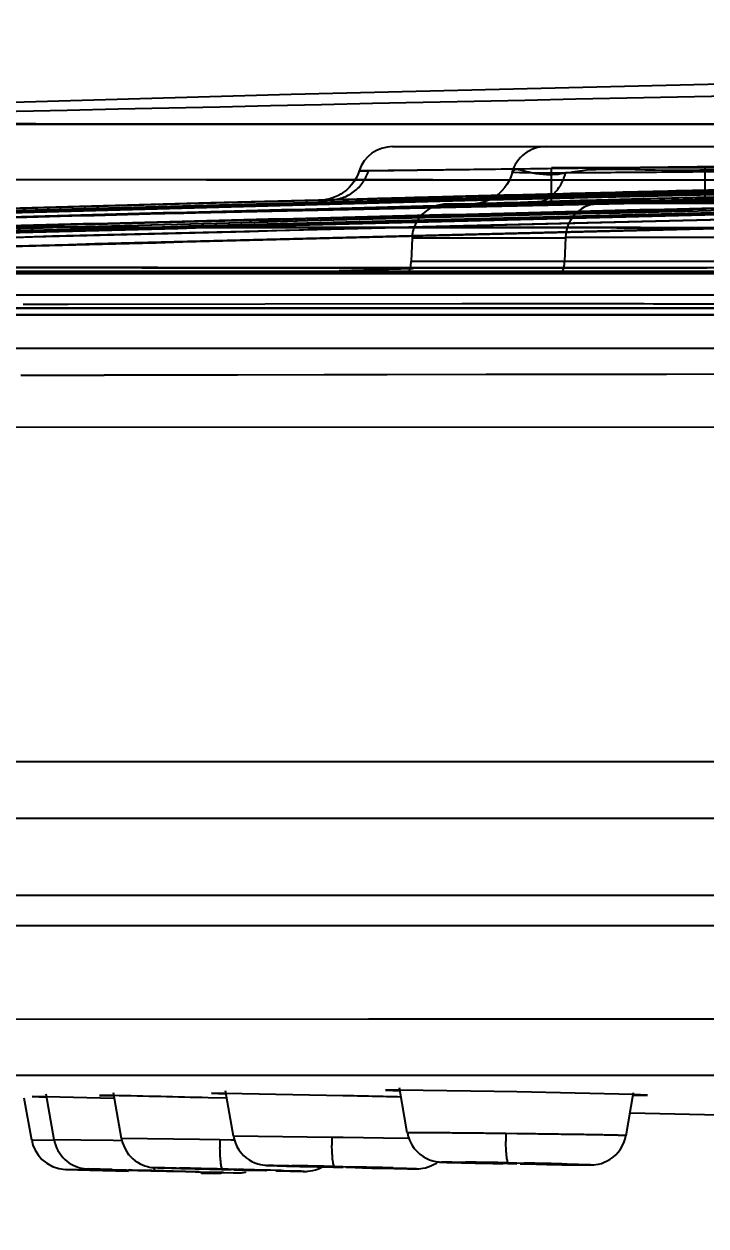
# Model space of a CAD drawing. Header units: millimetres. Extents: x 1236 to 1656, y -100 to 494.
# Drawn here: x 1476.507 to 1478.433, y 390.481 to 393.877 of the extents above; entities that cross this region are included whole.
import ezdxf

# ---------------------------------------------------------------- set-up
doc = ezdxf.new("R2010")
doc.units = ezdxf.units.MM
doc.header["$LTSCALE"] = 0.1
doc.layers.add('DIM', color=3, linetype='Continuous')
doc.styles.get("Standard").update_dxf_attribs({"font": 'arial.ttf'})
doc.dimstyles.new('ISO-25', dxfattribs={"dimtxt": 2.5, "dimasz": 2.5, "dimexe": 1.25, "dimexo": 0.625, "dimtad": 1, "dimlfac": 5, "dimtxsty": 'Standard', "dimcen": 2.5, "dimadec": 0, "dimazin": 0, "dimtfac": 1, "dimtmove": 0, "dimatfit": 3, "dimfxl": 0, "dimarcsym": 0})

# ---------------------------------------------------------------- blocks, each defined once
blk = doc.blocks.new('*D43')
at = {"layer": 'Defpoints', "color": 0}
for p in [(1473.7001, 391.7872), (1513.1783, 391.7885), (1513.1783, 382.0926)]:
    blk.add_point(p, dxfattribs=at)
at = {"layer": 'DIM', "color": 0, "lineweight": -2}
for p, q in [((1473.7001, 391.1622), (1473.7001, 380.8426)), ((1513.1783, 391.1635), (1513.1783, 380.8426)), ((1476.2001, 382.0926), (1510.6783, 382.0926))]:
    blk.add_line(p, q, dxfattribs=at)
at = {"layer": 'DIM', "color": 0}
for points in [[(1476.2001, 382.5093), (1476.2001, 381.676), (1473.7001, 382.0926)], [(1510.6783, 382.5093), (1510.6783, 381.676), (1513.1783, 382.0926)]]:
    blk.add_solid(points, dxfattribs=at)
at = {"layer": 'DIM', "color": 0, "insert": (1493.4392, 383.9941), "char_height": 2.5, "attachment_point": 5}
blk.add_mtext('197', dxfattribs=at)

msp = doc.modelspace()

# ---------------------------------------------------------------- linework, layer by layer
for p, q in [((1477.5484, 393.5307), (1481.1853, 393.5307)), ((1477.4534, 393.4619), (1477.4807, 393.4624)), ((1477.4547, 393.4619), (1477.4534, 393.4619)), ((1480.0971, 393.492), (1477.4547, 393.4619)), ((1480.7363, 393.4707), (1477.9975, 393.4707)), ((1477.9975, 393.3707), (1477.9975, 393.4707)), ((1478.4308, 393.3707), (1478.4308, 393.4707)), ((1477.3438, 393.3788), (1480.1933, 393.4463)), ((1477.907, 393.457), (1477.8852, 393.4566)), ((1477.9245, 393.4566), (1477.907, 393.4566)), ((1477.9251, 393.4565), (1478.037, 393.457)), ((1477.0353, 393.3716), (1474.8679, 393.3099)), ((1477.3709, 393.3798), (1477.3412, 393.3789)), ((1478.1156, 393.3683), (1477.703, 393.3683)), ((1477.7835, 393.369), (1477.7848, 393.3691)), ((1477.7848, 393.3691), (1477.7867, 393.3692)), ((1477.7867, 393.3692), (1477.7907, 393.3694)), ((1477.7907, 393.3694), (1477.7959, 393.3697)), ((1477.7959, 393.3697), (1477.8023, 393.3699)), ((1477.8023, 393.3699), (1477.81, 393.3703)), ((1477.8027, 393.3674), (1477.8168, 393.3675)), ((1477.9361, 393.3687), (1477.8031, 393.3674)), ((1477.81, 393.3703), (1477.8189, 393.3706)), ((1477.8168, 393.3675), (1477.8338, 393.3676)), ((1477.8189, 393.3706), (1477.8292, 393.371)), ((1477.8292, 393.371), (1477.8451, 393.3716)), ((1477.8338, 393.3676), (1477.854, 393.3678)), ((1477.8451, 393.3716), (1477.8637, 393.3722)), ((1477.854, 393.3678), (1477.8776, 393.368)), ((1477.8637, 393.3722), (1477.8853, 393.373)), ((1477.8776, 393.368), (1477.9048, 393.3683)), ((1477.8853, 393.373), (1477.9102, 393.3738)), ((1477.9048, 393.3683), (1477.9359, 393.3687)), ((1477.9102, 393.3738), (1477.9384, 393.3746)), ((1477.9384, 393.3746), (1477.9703, 393.3756)), ((1477.9703, 393.3756), (1478.0058, 393.3767)), ((1478.0058, 393.3767), (1478.0453, 393.3778)), ((1478.0453, 393.3778), (1478.0665, 393.3784)), ((1478.1242, 393.38), (1478.1752, 393.3814)), ((1478.1364, 393.3707), (1481.0307, 393.3707)), ((1478.1752, 393.3814), (1478.2164, 393.3825)), ((1478.2164, 393.3825), (1478.2603, 393.3836)), ((1478.2603, 393.3836), (1478.3068, 393.3849)), ((1478.3068, 393.3849), (1478.356, 393.3861)), ((1478.356, 393.3861), (1478.4079, 393.3874)), ((1478.4079, 393.3874), (1478.444, 393.3883)), ((1476.5153, 393.3314), (1475.5374, 393.306)), ((1475.5376, 393.3061), (1476.5155, 393.3315)), ((1477.6031, 393.2718), (1477.6008, 393.2072)), ((1478.0364, 393.2718), (1477.6031, 393.2718)), ((1478.0365, 393.2742), (1478.0341, 393.2072)), ((1481.1306, 393.2742), (1478.0365, 393.2742)), ((1477.6008, 393.2072), (1480.4274, 393.2072)), ((1474.5826, 393.1718), (1476.6082, 393.1718)), ((1512.2577, 393.1718), (1474.6207, 393.1718)), ((1474.818, 393.1783), (1489.0818, 393.1783)), ((1474.8251, 393.1782), (1492.3882, 393.1782)), ((1475.0081, 393.1782), (1491.3229, 393.1782)), ((1476.6082, 393.1718), (1505.5604, 393.1718)), ((1477.6061, 393.1854), (1477.3972, 393.1798)), ((1492.325, 393.1107), (1474.8136, 393.1107)), ((1476.5049, 393.0856), (1476.6063, 393.0853)), ((1476.6063, 393.0853), (1476.6128, 393.0853)), ((1476.6128, 393.0853), (1476.6322, 393.0852)), ((1476.6322, 393.0852), (1477.7441, 393.0875)), ((1477.7441, 393.0875), (1477.8434, 393.0874)), ((1477.8434, 393.0874), (1477.8725, 393.0874)), ((1477.8725, 393.0874), (1477.9293, 393.0873)), ((1477.9293, 393.0873), (1478.0407, 393.0872)), ((1478.0407, 393.0872), (1478.1106, 393.0871)), ((1478.1106, 393.0871), (1478.1773, 393.087)), ((1474.9752, 393.0555), (1484.434, 393.0554)), ((1478.4747, 393.0744), (1475.4113, 393.0744)), ((1476.265, 393.0744), (1480.2381, 393.0744)), ((1475.0748, 392.9607), (1484.4411, 392.9607)), ((1476.7429, 392.8843), (1476.7337, 392.8843)), ((1476.814, 392.8843), (1476.7429, 392.8843)), ((1476.8528, 392.8844), (1476.814, 392.8843)), ((1477.0289, 392.8847), (1476.8528, 392.8844)), ((1477.11, 392.8849), (1477.0289, 392.8847)), ((1477.3548, 392.8857), (1477.11, 392.8849)), ((1477.3861, 392.8857), (1477.3548, 392.8857)), ((1477.4571, 392.8859), (1477.3861, 392.8857)), ((1477.5329, 392.8861), (1477.4571, 392.8859)), ((1477.8125, 392.8866), (1477.5329, 392.8861)), ((1477.9646, 392.8868), (1477.8125, 392.8866)), ((1477.9811, 392.8868), (1477.9646, 392.8868)), ((1478.2529, 392.8871), (1477.9811, 392.8868)), ((1478.3215, 392.8871), (1478.2529, 392.8871)), ((1478.5511, 392.8872), (1478.3215, 392.8871)), ((1478.6893, 392.7366), (1474.3226, 392.7383)), ((1476.5885, 391.7924), (1475.9832, 391.7922)), ((1476.6386, 391.7925), (1476.5885, 391.7924)), ((1476.699, 391.7924), (1476.6386, 391.7925)), ((1477.0796, 391.7923), (1476.699, 391.7924)), ((1477.1219, 391.7923), (1477.0796, 391.7923)), ((1477.2031, 391.7923), (1477.1219, 391.7923)), ((1491.2116, 391.7923), (1477.2031, 391.7923)), ((1479.9233, 391.4147), (1474.3325, 391.4147)), ((1474.1245, 391.3297), (1512.7541, 391.3297)), ((1477.4804, 391.065), (1474.8573, 391.0634)), ((1477.5202, 391.065), (1477.4804, 391.065)), ((1477.7955, 391.065), (1477.5202, 391.065)), ((1477.8902, 391.065), (1477.7955, 391.065)), ((1477.899, 391.065), (1477.8902, 391.065)), ((1477.995, 391.065), (1477.899, 391.065)), ((1478.2607, 391.065), (1477.995, 391.065)), ((1478.3017, 391.065), (1478.2607, 391.065)), ((1479.0656, 391.065), (1478.3017, 391.065)), ((1476.4019, 390.9068), (1476.6139, 390.9069)), ((1476.6139, 390.9069), (1476.8539, 390.907)), ((1476.8539, 390.907), (1477.034, 390.907)), ((1477.034, 390.907), (1477.091, 390.9071)), ((1477.091, 390.9071), (1477.1136, 390.9071)), ((1477.1136, 390.9071), (1477.3814, 390.9071)), ((1477.3814, 390.9071), (1477.4074, 390.9071)), ((1477.4074, 390.9071), (1477.6639, 390.9071)), ((1477.6639, 390.9071), (1477.7747, 390.9071)), ((1477.7747, 390.9071), (1477.8979, 390.9071)), ((1477.8979, 390.9071), (1477.9695, 390.9071)), ((1477.9695, 390.9071), (1478.2677, 390.9072)), ((1478.2677, 390.9072), (1478.2899, 390.9072)), ((1478.2899, 390.9072), (1479.1096, 390.9071)), ((1476.5699, 390.8453), (1476.5303, 390.8462)), ((1476.5303, 390.8462), (1476.5701, 390.8448)), ((1476.5924, 390.7244), (1476.5697, 390.8531)), ((1476.7621, 390.8405), (1476.5699, 390.8453)), ((1476.7597, 390.8491), (1476.7202, 390.8496)), ((1476.7202, 390.8496), (1476.7601, 390.8481)), ((1476.7823, 390.7281), (1476.7596, 390.8565)), ((1477.076, 390.8553), (1477.0366, 390.8555)), ((1477.0366, 390.8555), (1477.0767, 390.8538)), ((1477.0985, 390.7344), (1477.076, 390.8624)), ((1477.4082, 390.8487), (1477.076, 390.8553)), ((1477.5674, 390.8646), (1477.528, 390.8643)), ((1477.528, 390.8643), (1477.5683, 390.8625)), ((1477.5898, 390.7438), (1477.5674, 390.8712)), ((1477.835, 390.8609), (1477.5674, 390.8646)), ((1477.8995, 390.8598), (1477.835, 390.8609)), ((1478.2287, 390.8524), (1477.8995, 390.8598)), ((1478.2075, 390.7361), (1478.2289, 390.8575)), ((1478.2683, 390.8505), (1478.2287, 390.8524)), ((1478.2287, 390.8501), (1478.2683, 390.8505)), ((1476.529, 390.7232), (1476.5081, 390.8422)), ((1477.0796, 390.8417), (1477.0271, 390.843)), ((1478.2189, 390.8006), (1479.1741, 390.7775)), ((1477.8993, 390.7413), (1477.8676, 390.7417)), ((1476.5324, 390.7232), (1476.5291, 390.7232)), ((1476.592, 390.7221), (1476.5324, 390.7232)), ((1476.6675, 390.7233), (1476.5924, 390.7244)), ((1476.7589, 390.7217), (1476.6675, 390.7233)), ((1476.7835, 390.7213), (1476.7589, 390.7217)), ((1477.003, 390.725), (1476.7823, 390.7281)), ((1477.0605, 390.724), (1477.003, 390.725)), ((1477.092, 390.7235), (1477.0605, 390.724)), ((1477.1014, 390.7233), (1477.092, 390.7235)), ((1477.3766, 390.7311), (1477.0986, 390.7345)), ((1477.4082, 390.7307), (1477.3766, 390.7311)), ((1477.4665, 390.7297), (1477.4082, 390.7307)), ((1477.5227, 390.7289), (1477.4665, 390.7297)), ((1477.5952, 390.7276), (1477.5227, 390.7289)), ((1476.5714, 390.6578), (1476.5873, 390.649)), ((1476.5873, 390.649), (1476.6055, 390.643)), ((1476.6055, 390.643), (1476.6248, 390.6406)), ((1476.6249, 390.6406), (1476.6933, 390.6388)), ((1476.6901, 390.6388), (1476.6249, 390.6406)), ((1476.7565, 390.6403), (1476.6883, 390.6418)), ((1476.6888, 390.6418), (1476.692, 390.6417)), ((1476.692, 390.6417), (1476.722, 390.6407)), ((1476.722, 390.6407), (1476.7372, 390.6403)), ((1476.7372, 390.6403), (1476.7506, 390.6399)), ((1476.7506, 390.6399), (1476.7606, 390.6396)), ((1476.7565, 390.6403), (1476.8781, 390.6371)), ((1476.7606, 390.6396), (1476.7713, 390.6393)), ((1476.7713, 390.6393), (1476.7828, 390.639)), ((1476.8854, 390.6452), (1476.8985, 390.6447)), ((1476.8985, 390.6447), (1476.9497, 390.6432)), ((1476.9497, 390.6432), (1477.0313, 390.641)), ((1476.9943, 390.6427), (1476.992, 390.6427)), ((1476.992, 390.6427), (1477.0657, 390.6405)), ((1477.058, 390.6413), (1476.9943, 390.6427)), ((1477.0313, 390.641), (1477.0648, 390.6402)), ((1477.084, 390.6407), (1477.058, 390.6413)), ((1477.0657, 390.6405), (1477.092, 390.6399)), ((1477.0681, 390.6414), (1477.1123, 390.6403)), ((1477.092, 390.6405), (1477.084, 390.6407)), ((1477.1093, 390.64), (1477.092, 390.6405)), ((1477.1001, 390.6397), (1477.126, 390.639)), ((1477.192, 390.6377), (1477.1093, 390.64)), ((1477.1997, 390.6515), (1477.2077, 390.6512)), ((1477.2077, 390.6512), (1477.2224, 390.6508)), ((1477.2224, 390.6508), (1477.2486, 390.65)), ((1477.2486, 390.65), (1477.2861, 390.649)), ((1477.2861, 390.649), (1477.3353, 390.6478)), ((1477.3104, 390.6493), (1477.3082, 390.6493)), ((1477.3082, 390.6493), (1477.3819, 390.6472)), ((1477.3739, 390.6482), (1477.3104, 390.6493)), ((1477.3353, 390.6478), (1477.3815, 390.6467)), ((1477.3998, 390.6477), (1477.3739, 390.6482)), ((1477.3819, 390.6472), (1477.4082, 390.6466)), ((1477.3844, 390.6485), (1477.4287, 390.6475)), ((1477.4081, 390.6475), (1477.3998, 390.6477)), ((1477.426, 390.6471), (1477.4081, 390.6475)), ((1477.4165, 390.6464), (1477.4424, 390.6459)), ((1477.5082, 390.6448), (1477.426, 390.6471)), ((1477.4835, 390.6451), (1477.5059, 390.6448)), ((1477.4898, 390.6444), (1477.5194, 390.6438)), ((1477.5059, 390.6448), (1477.5082, 390.6448)), ((1477.5194, 390.6438), (1477.5531, 390.6431)), ((1477.5531, 390.6431), (1477.5737, 390.6428)), ((1477.5737, 390.6428), (1477.59, 390.6425)), ((1477.59, 390.6425), (1477.6023, 390.6424)), ((1477.6023, 390.6424), (1477.6085, 390.6423)), ((1477.6085, 390.6423), (1477.6133, 390.6423)), ((1477.7018, 390.6604), (1477.711, 390.6601)), ((1477.711, 390.6601), (1477.7221, 390.6598)), ((1477.7221, 390.6598), (1477.7433, 390.6593)), ((1477.7433, 390.6593), (1477.761, 390.6588)), ((1477.761, 390.6588), (1477.7817, 390.6583)), ((1477.7817, 390.6583), (1477.8052, 390.6578)), ((1477.8015, 390.6593), (1477.7993, 390.6592)), ((1477.7993, 390.6592), (1477.8734, 390.6571)), ((1477.8648, 390.6586), (1477.8015, 390.6593)), ((1477.8052, 390.6578), (1477.8314, 390.6572)), ((1477.8314, 390.6572), (1477.8599, 390.6567)), ((1477.8906, 390.6581), (1477.8648, 390.6586)), ((1477.8734, 390.6571), (1477.8994, 390.6566)), ((1477.8759, 390.6591), (1477.9201, 390.6583)), ((1477.8993, 390.658), (1477.8906, 390.6581)), ((1477.918, 390.6576), (1477.8993, 390.658)), ((1477.9081, 390.6565), (1477.9339, 390.656)), ((1477.9993, 390.6554), (1477.918, 390.6576)), ((1477.9748, 390.6555), (1477.9971, 390.6553)), ((1477.9834, 390.6544), (1478.0061, 390.6541)), ((1477.9851, 390.6544), (1478.0073, 390.6541)), ((1477.9971, 390.6553), (1477.9993, 390.6554)), ((1478.0061, 390.6541), (1478.0267, 390.6538)), ((1478.0073, 390.6541), (1478.0275, 390.6538)), ((1478.0267, 390.6538), (1478.0448, 390.6536)), ((1478.0275, 390.6538), (1478.0455, 390.6536)), ((1478.0448, 390.6536), (1478.0605, 390.6534)), ((1478.0455, 390.6536), (1478.0674, 390.6533)), ((1478.0613, 390.6534), (1478.0746, 390.6533)), ((1478.0746, 390.6533), (1478.0857, 390.6532)), ((1478.0857, 390.6532), (1478.0947, 390.6531)), ((1478.0947, 390.6531), (1478.1016, 390.6532)), ((1476.7253, 390.6379), (1476.6901, 390.6388)), ((1476.6933, 390.6388), (1476.8021, 390.6358)), ((1476.7828, 390.639), (1476.795, 390.6387)), ((1476.795, 390.6387), (1476.8079, 390.6383)), ((1476.8045, 390.6388), (1476.8022, 390.6388)), ((1476.8022, 390.6388), (1476.8758, 390.6367)), ((1476.8079, 390.6383), (1476.8215, 390.638)), ((1476.8683, 390.6372), (1476.8129, 390.6386)), ((1476.8943, 390.6365), (1476.8683, 390.6372)), ((1476.8758, 390.6367), (1476.9022, 390.636)), ((1476.8781, 390.6371), (1476.9224, 390.6359)), ((1476.9021, 390.6363), (1476.8943, 390.6365)), ((1476.9191, 390.6359), (1476.9021, 390.6363)), ((1476.91, 390.6358), (1476.936, 390.6351)), ((1476.9285, 390.6356), (1476.9191, 390.6359)), ((1476.9224, 390.6359), (1477.0435, 390.6327)), ((1476.9979, 390.6337), (1476.9285, 390.6356)), ((1476.936, 390.6351), (1476.9773, 390.6341)), ((1476.9773, 390.6341), (1476.9915, 390.6337)), ((1477.0022, 390.6335), (1476.9979, 390.6337)), ((1476.9999, 390.6335), (1477.0022, 390.6335)), ((1477.0409, 390.6322), (1477.0052, 390.6331)), ((1477.0276, 390.6297), (1477.0065, 390.6303)), ((1477.0085, 390.6302), (1477.0416, 390.6294)), ((1477.023, 390.6327), (1477.0704, 390.6315)), ((1477.0408, 390.6294), (1477.0276, 390.6297)), ((1477.0454, 390.6293), (1477.0408, 390.6294)), ((1477.0698, 390.6315), (1477.0409, 390.6322)), ((1477.0416, 390.6294), (1477.0454, 390.6293)), ((1477.0435, 390.6327), (1477.0719, 390.6318)), ((1477.0698, 390.6315), (1477.1088, 390.6307)), ((1477.0704, 390.6315), (1477.0985, 390.6308)), ((1477.0985, 390.6308), (1477.1073, 390.6307)), ((1477.1073, 390.6307), (1477.1094, 390.6306)), ((1477.1672, 390.6381), (1477.1897, 390.6377)), ((1477.1897, 390.6377), (1477.192, 390.6377)), ((1477.2181, 390.6365), (1477.2587, 390.6356)), ((1477.26, 390.6356), (1477.231, 390.6362)), ((1477.2587, 390.6356), (1477.2736, 390.6353)), ((1477.2736, 390.6353), (1477.288, 390.6351)), ((1477.288, 390.6351), (1477.2953, 390.635)), ((1477.2953, 390.635), (1477.2988, 390.6349))]:
    msp.add_line(p, q)
for points in [[(1489.3348, 393.8769), (1486.229, 393.8484), (1483.1606, 393.8047), (1480.1641, 393.7473), (1477.2615, 393.6777)], [(1477.2615, 393.6777), (1474.4416, 393.597), (1474.4396, 393.597), (1474.4369, 393.5968), (1474.4336, 393.5967), (1474.4298, 393.5964), (1474.4256, 393.596), (1474.4213, 393.5955), (1474.4167, 393.5949), (1474.412, 393.5942), (1474.4071, 393.5934), (1474.4021, 393.5924), (1474.397, 393.5914)], [(1488.9905, 393.5745), (1486.6445, 393.553), (1484.296, 393.5225), (1481.9449, 393.4829), (1479.5913, 393.4343), (1477.2352, 393.3766), (1474.8767, 393.3099)], [(1489.018, 393.5746), (1486.6694, 393.5531), (1484.3178, 393.5226), (1481.9631, 393.483), (1479.6054, 393.4344), (1477.2447, 393.3766), (1474.881, 393.3098)], [(1489.3098, 393.5756), (1487.0823, 393.5552), (1484.7958, 393.5255), (1482.4505, 393.4862), (1480.0464, 393.4372), (1477.5834, 393.3781), (1475.0617, 393.3088)], [(1489.4711, 393.5761), (1487.3496, 393.5567), (1485.1238, 393.5278), (1482.7938, 393.4889), (1480.3597, 393.4395), (1477.8215, 393.3793), (1475.1791, 393.3081)], [(1490.4028, 393.5786), (1488.34, 393.5574), (1486.1683, 393.5247), (1483.8878, 393.4812), (1481.4985, 393.4284), (1479.0003, 393.368), (1476.3933, 393.3031)], [(1489.8829, 393.5773), (1487.901, 393.5585), (1485.8207, 393.5306), (1483.642, 393.4935), (1481.3648, 393.4474), (1478.9893, 393.3931), (1476.5153, 393.3314)], [(1488.9846, 393.5745), (1486.4465, 393.5509), (1483.9825, 393.5179), (1481.5926, 393.4764), (1479.2769, 393.4274), (1477.0353, 393.3716)], [(1477.4539, 393.4618), (1477.4497, 393.4509), (1477.4446, 393.4407), (1477.4388, 393.4313), (1477.4323, 393.4227), (1477.4252, 393.4148), (1477.4177, 393.4077), (1477.4098, 393.4014), (1477.4016, 393.396), (1477.3932, 393.3915), (1477.3846, 393.3877), (1477.3762, 393.3847), (1477.3685, 393.3825), (1477.3606, 393.3807), (1477.3519, 393.3795), (1477.3427, 393.3788)], [(1477.8861, 393.4568), (1477.8821, 393.445), (1477.8771, 393.434), (1477.8712, 393.4237), (1477.8645, 393.4142), (1477.8571, 393.4056), (1477.8492, 393.3979), (1477.8409, 393.3912), (1477.8324, 393.3855), (1477.8239, 393.3809), (1477.8155, 393.3772), (1477.8077, 393.3743), (1477.8007, 393.3722), (1477.7949, 393.3708), (1477.7907, 393.37), (1477.7876, 393.3695), (1477.7856, 393.3692), (1477.7843, 393.3691), (1477.7835, 393.369), (1477.7831, 393.3689), (1477.783, 393.3689), (1477.7831, 393.3689), (1477.7835, 393.369)], [(1477.3723, 393.3799), (1477.4017, 393.3807), (1477.4414, 393.3818), (1477.4914, 393.3832), (1477.5512, 393.3848), (1477.6204, 393.3867), (1477.6986, 393.3887), (1477.7853, 393.391), (1477.8798, 393.3934), (1477.9813, 393.396), (1478.0889, 393.3987), (1478.2015, 393.4015), (1478.3178, 393.4044), (1478.4367, 393.4073)], [(1477.3427, 393.3788), (1477.3444, 393.3789), (1477.3472, 393.3791), (1477.3511, 393.3792)], [(1477.3511, 393.3792), (1477.3634, 393.3796), (1477.3723, 393.3799)], [(1478.0665, 393.3784), (1478.1121, 393.3797), (1478.1242, 393.38)], [(1477.5899, 390.7439), (1477.5924, 390.7332), (1477.5969, 390.7209), (1477.6027, 390.7097), (1477.6096, 390.6996), (1477.6173, 390.6909), (1477.6256, 390.6834), (1477.6344, 390.677), (1477.6435, 390.6719), (1477.6528, 390.6678), (1477.6617, 390.6648), (1477.6699, 390.6629), (1477.6766, 390.6619), (1477.6807, 390.6614), (1477.6837, 390.6612), (1477.6862, 390.6611), (1477.6886, 390.661), (1477.6913, 390.6608), (1477.6944, 390.6607), (1477.7018, 390.6604)], [(1476.5291, 390.7235), (1476.5326, 390.7092), (1476.5386, 390.6951), (1476.547, 390.6814), (1476.558, 390.6688), (1476.5714, 390.6578)], [(1476.5924, 390.7244), (1476.5938, 390.7179), (1476.5963, 390.7095), (1476.5994, 390.7015), (1476.6031, 390.6939), (1476.6073, 390.6869), (1476.6121, 390.6803), (1476.6171, 390.6743), (1476.6226, 390.6688), (1476.6283, 390.6638), (1476.6343, 390.6594), (1476.6404, 390.6555), (1476.6465, 390.6522), (1476.6527, 390.6494), (1476.6589, 390.647), (1476.6649, 390.6452), (1476.6708, 390.6438), (1476.6762, 390.6429), (1476.6809, 390.6423), (1476.6844, 390.642), (1476.6861, 390.6419), (1476.6871, 390.6418), (1476.6888, 390.6418)], [(1476.7823, 390.7281), (1476.7829, 390.7254), (1476.7853, 390.7158), (1476.7887, 390.7067), (1476.7927, 390.6982), (1476.7975, 390.6902), (1476.8028, 390.683), (1476.8086, 390.6763), (1476.8148, 390.6704), (1476.8213, 390.6651), (1476.828, 390.6605), (1476.835, 390.6566), (1476.8419, 390.6533), (1476.8489, 390.6507), (1476.8556, 390.6487), (1476.8621, 390.6472), (1476.8677, 390.6463), (1476.8717, 390.6459), (1476.8746, 390.6456), (1476.8763, 390.6455), (1476.8775, 390.6455), (1476.8788, 390.6454), (1476.8801, 390.6454), (1476.8854, 390.6452)], [(1477.0986, 390.7345), (1477.1005, 390.726), (1477.1041, 390.7151), (1477.1087, 390.7049), (1477.1143, 390.6957), (1477.1207, 390.6873), (1477.1276, 390.6798), (1477.1351, 390.6733), (1477.1429, 390.6678), (1477.1509, 390.6631), (1477.159, 390.6593), (1477.1672, 390.6564), (1477.1748, 390.6543), (1477.1816, 390.653), (1477.1871, 390.6523), (1477.1902, 390.652), (1477.1924, 390.6518), (1477.1942, 390.6517), (1477.1958, 390.6517), (1477.1997, 390.6515)], [(1478.1016, 390.6532), (1478.1046, 390.6532), (1478.1072, 390.6532), (1478.1098, 390.6533), (1478.1127, 390.6534), (1478.1166, 390.6536), (1478.1226, 390.6543), (1478.1298, 390.6556), (1478.1378, 390.6576), (1478.1462, 390.6606), (1478.1547, 390.6645), (1478.1631, 390.6693), (1478.1711, 390.675), (1478.1787, 390.6817), (1478.1857, 390.6893), (1478.1922, 390.698), (1478.1979, 390.7077), (1478.2026, 390.7184), (1478.2062, 390.7299), (1478.2074, 390.7361)], [(1477.2988, 390.6349), (1477.3002, 390.6349), (1477.3021, 390.6349), (1477.305, 390.635), (1477.3093, 390.6353), (1477.3157, 390.636), (1477.3232, 390.6374), (1477.3308, 390.6394), (1477.3386, 390.6421), (1477.3461, 390.6455), (1477.3518, 390.6487)], [(1477.6133, 390.6423), (1477.6153, 390.6423), (1477.6174, 390.6423), (1477.6195, 390.6424), (1477.6226, 390.6425), (1477.6276, 390.6429), (1477.634, 390.6437), (1477.6409, 390.6451), (1477.6485, 390.6473), (1477.6563, 390.6502), (1477.6642, 390.6539), (1477.6718, 390.6583), (1477.6768, 390.6619)], [(1477.6768, 390.6619), (1477.6797, 390.6615), (1477.6811, 390.6614)], [(1476.8215, 390.638), (1476.8285, 390.6378), (1476.8429, 390.6374)], [(1476.8429, 390.6374), (1476.8504, 390.6372), (1476.8656, 390.6368)], [(1476.8656, 390.6368), (1476.8733, 390.6366), (1476.8747, 390.6365)], [(1477.0455, 390.6292), (1477.0624, 390.6302), (1477.0681, 390.6315)], [(1477.1094, 390.6306), (1477.1106, 390.6306), (1477.1125, 390.6306), (1477.1152, 390.6307), (1477.1195, 390.631), (1477.1245, 390.6315), (1477.1295, 390.6323), (1477.1348, 390.6334)], [(1477.1147, 390.6307), (1477.1164, 390.6308), (1477.1213, 390.6311), (1477.127, 390.6319), (1477.1328, 390.6329)]]:
    msp.add_lwpolyline(points)
for centre, radius, start, end in [((1477.5484, 393.4307), 0.1, 90, 161.7903), ((1477.9817, 393.4307), 0.1, 90, 164.7683), ((1493.5072, -223.916), 617.449, 90.4170255, 91.7289886), ((1493.4915, -222.6373), 616.1704, 90.4180088, 91.7305396), ((1493.4387, -337.3257), 730.8532, 90.6755085, 91.3268243), ((1477.703, 393.2683), 0.1, 90, 178), ((1478.1364, 393.2707), 0.1, 90, 178), ((1477.5009, 393.2107), 0.1, 336.8962, 358), ((1477.9342, 393.2107), 0.1, 336.8959, 358), ((1476.7497, 471.2417), 78.3574, 269.816426, 269.988306), ((1475.3857, 324.8389), 66.0244, 88.575482, 88.807561), ((1475.6921, 313.0918), 77.7759, 88.614532, 88.735716), ((1478.7382, 390.7412), 0.8706, 179.9653, 181.4257), ((1477.9488, 390.7172), 0.8883, 179.5593, 180.9932), ((1478.2574, 390.727), 0.8809, 179.7278, 181.1729), ((1475.9055, 343.9295), 46.7263, 88.57433, 88.72349), ((1475.6834, 334.1745), 56.4839, 88.42741, 88.55034), ((1476.6671, 358.3799), 32.2766, 88.72652, 88.94238), ((1476.5359, 351.5516), 39.1062, 88.51426, 88.69189), ((1477.7216, 404.0551), 13.4122, 268.80717, 268.9827), ((1477.4729, 368.8589), 21.8039, 88.94112, 89.26048), ((1477.4067, 364.1603), 26.503, 88.6278, 88.89004), ((1478.0817, 399.675), 9.0202, 269.06142, 269.3215), ((1476.7489, 387.9312), 2.7082, 88.6474, 88.8252), ((1477.0554, 393.3411), 2.7081, 268.6474, 268.8252), ((1477.5918, 410.1103), 19.4769, 268.62973, 268.75091)]:
    msp.add_arc(centre, radius, start, end)
for points, knots in [([(1475.0491, 393.5958), (1478.1135, 393.6726), (1484.2434, 393.7878), (1493.4397, 393.8454), (1502.6359, 393.7878), (1508.7658, 393.6726), (1511.8302, 393.5958)], [0, 0, 0, 0, 0.25, 0.5, 0.75, 1, 1, 1, 1]), ([(1474.4411, 393.597), (1474.4416, 393.597), (1474.4435, 393.597), (1474.448, 393.597), (1474.4554, 393.597), (1474.4712, 393.597), (1474.4983, 393.5969), (1474.5615, 393.5968), (1474.6699, 393.5965), (1474.7978, 393.5963), (1474.9236, 393.5961), (1475.0367, 393.5959), (1475.1686, 393.5956), (1475.331, 393.5954), (1475.541, 393.5951), (1475.7546, 393.5949), (1475.9644, 393.5948), (1476.157, 393.5946), (1476.3767, 393.5945), (1476.7301, 393.5944), (1477.2521, 393.5943), (1477.9697, 393.5942), (1478.8021, 393.5942), (1479.7351, 393.5943), (1480.7491, 393.5945), (1482.207, 393.5947), (1483.713, 393.5949), (1485.2543, 393.5952), (1486.4367, 393.5953), (1487.6284, 393.5954), (1488.8273, 393.5953), (1490.0325, 393.5949), (1491.2041, 393.5943), (1492.3402, 393.5936), (1493.0727, 393.5933), (1493.4391, 393.5932)], [0, 0, 0, 0, 0.000078, 0.000312, 0.000702, 0.001247, 0.002806, 0.004989, 0.011227, 0.019924, 0.025187, 0.031083, 0.037783, 0.046023, 0.056721, 0.070956, 0.07975, 0.089844, 0.10137, 0.114443, 0.145647, 0.183798, 0.227763, 0.277088, 0.331133, 0.387887, 0.507311, 0.568943, 0.631279, 0.694023, 0.75713, 0.820596, 0.884336, 0.942135, 1, 1, 1, 1]), ([(1493.4393, 393.594), (1493.3196, 393.594), (1493.0806, 393.594), (1492.7213, 393.5942), (1492.3615, 393.5944), (1492.0039, 393.5945), (1491.6516, 393.5947), (1491.3032, 393.5948), (1490.9503, 393.595), (1490.5816, 393.5951), (1490.1856, 393.5952), (1489.7506, 393.5953), (1489.2661, 393.5953), (1488.7222, 393.5954), (1488.1101, 393.5954), (1487.4221, 393.5954), (1486.6521, 393.5953), (1485.7913, 393.5953), (1484.8302, 393.5951), (1483.7798, 393.5949), (1482.7032, 393.5948), (1481.6826, 393.5946), (1480.7761, 393.5944), (1479.9844, 393.5943), (1479.2844, 393.5942), (1478.6568, 393.5942), (1478.092, 393.5942), (1477.5846, 393.5943), (1477.1285, 393.5943), (1476.7163, 393.5944), (1476.3421, 393.5946), (1476.0051, 393.5948), (1475.7084, 393.5949), (1475.4541, 393.5952), (1475.2394, 393.5955), (1475.1087, 393.5957), (1475.0491, 393.5958)], [0, 0, 0, 0, 0.019536, 0.038982, 0.058621, 0.078223, 0.09732, 0.11608, 0.135062, 0.154893, 0.176221, 0.199673, 0.22584, 0.25526, 0.288397, 0.325695, 0.367502, 0.413999, 0.466116, 0.524291, 0.585359, 0.641741, 0.690769, 0.733236, 0.770895, 0.804967, 0.835605, 0.86304, 0.887734, 0.910011, 0.930285, 0.948779, 0.964986, 0.978676, 0.99027, 1, 1, 1, 1]), ([(1474.8767, 393.3099), (1476.448, 393.3573), (1479.5876, 393.4402), (1484.2924, 393.5284), (1487.4256, 393.5632), (1488.9905, 393.5745)], [0, 0, 0, 0, 0.334098, 0.667429, 1, 1, 1, 1]), ([(1489.018, 393.5746), (1487.4513, 393.5633), (1484.3135, 393.5285), (1479.601, 393.4403), (1476.4557, 393.3573), (1474.881, 393.3098)], [0, 0, 0, 0, 0.332429, 0.665762, 1, 1, 1, 1]), ([(1489.2018, 393.5752), (1487.5387, 393.5631), (1484.3023, 393.5255), (1479.5828, 393.4331), (1476.5266, 393.3524), (1475.0435, 393.3089)], [0, 0, 0, 0, 0.352331, 0.685663, 1, 1, 1, 1]), ([(1475.0617, 393.3088), (1476.5521, 393.3523), (1479.6254, 393.4331), (1484.3749, 393.5259), (1487.634, 393.5635), (1489.3098, 393.5756)], [0, 0, 0, 0, 0.313872, 0.647204, 1, 1, 1, 1]), ([(1475.1555, 393.3083), (1476.6201, 393.3502), (1479.6604, 393.4302), (1484.3878, 393.5246), (1487.6507, 393.5633), (1489.3377, 393.5757)], [0, 0, 0, 0, 0.309886, 0.643216, 1, 1, 1, 1]), ([(1489.4712, 393.5761), (1487.7687, 393.5638), (1484.478, 393.525), (1479.714, 393.4303), (1476.6527, 393.35), (1475.1792, 393.3081)], [0, 0, 0, 0, 0.357311, 0.690642, 1, 1, 1, 1]), ([(1489.7018, 393.5768), (1487.9691, 393.5638), (1484.6581, 393.5217), (1479.9241, 393.4218), (1476.9228, 393.3439), (1475.4994, 393.3063)], [0, 0, 0, 0, 0.365951, 0.699282, 1, 1, 1, 1]), ([(1476.29, 393.3033), (1476.6625, 393.3126), (1477.408, 393.3313), (1478.5707, 393.3606), (1479.7785, 393.3908), (1481.0762, 393.4224), (1482.4193, 393.4538), (1483.8531, 393.4852), (1485.3326, 393.5143), (1486.9029, 393.5408), (1488.5186, 393.5628), (1489.6259, 393.5737), (1490.1796, 393.5781)], [0, 0, 0, 0, 0.08048, 0.161025, 0.251157, 0.341392, 0.441323, 0.541288, 0.651081, 0.760873, 0.880434, 1, 1, 1, 1]), ([(1490.4029, 393.5786), (1489.8414, 393.5743), (1488.7184, 393.5634), (1487.0811, 393.5412), (1485.4912, 393.5145), (1483.9958, 393.4851), (1482.5482, 393.4536), (1481.195, 393.422), (1479.8893, 393.3903), (1478.6771, 393.3602), (1477.5121, 393.331), (1476.7664, 393.3124), (1476.3937, 393.3031)], [0, 0, 0, 0, 0.120226, 0.240446, 0.350569, 0.460687, 0.560657, 0.660585, 0.75049, 0.840289, 0.920178, 1, 1, 1, 1]), ([(1476.5155, 393.3315), (1477.8657, 393.3664), (1480.7009, 393.4376), (1485.1567, 393.5274), (1488.2626, 393.5654), (1489.883, 393.5773)], [0, 0, 0, 0, 0.303056, 0.636386, 1, 1, 1, 1]), ([(1489.2899, 393.5179), (1487.7067, 393.5055), (1484.5403, 393.4694), (1479.7909, 393.3804), (1476.625, 393.298), (1475.0422, 393.251)], [0, 0, 0, 0, 0.333299, 0.666632, 1, 1, 1, 1]), ([(1475.0661, 393.251), (1476.6385, 393.2971), (1479.7838, 393.3806), (1484.5026, 393.4684), (1487.6489, 393.5059), (1489.2222, 393.5174)], [0, 0, 0, 0, 0.33331, 0.666643, 1, 1, 1, 1]), ([(1475.1558, 393.2502), (1476.7434, 393.2954), (1479.9185, 393.3797), (1484.6818, 393.4673), (1487.8573, 393.5067), (1489.4451, 393.5182)], [0, 0, 0, 0, 0.333376, 0.666709, 1, 1, 1, 1]), ([(1489.3635, 393.5179), (1487.7875, 393.5049), (1484.6356, 393.4679), (1479.9085, 393.3787), (1476.7577, 393.297), (1475.1825, 393.2505)], [0, 0, 0, 0, 0.333361, 0.666693, 1, 1, 1, 1]), ([(1489.8488, 393.5197), (1488.3121, 393.5074), (1485.1814, 393.47), (1480.4, 393.3725), (1477.1553, 393.293), (1475.5044, 393.2485)], [0, 0, 0, 0, 0.321332, 0.654668, 1, 1, 1, 1]), ([(1475.5354, 393.2487), (1477.1693, 393.2932), (1480.3811, 393.3725), (1485.1149, 393.4695), (1488.2148, 393.5069), (1489.7367, 393.5192)], [0, 0, 0, 0, 0.34523, 0.678556, 1, 1, 1, 1]), ([(1490.2224, 393.5204), (1488.7302, 393.507), (1485.6947, 393.4677), (1481.0652, 393.3641), (1477.9278, 393.2877), (1476.3336, 393.2456)], [0, 0, 0, 0, 0.322266, 0.655589, 1, 1, 1, 1]), ([(1476.3522, 393.2454), (1477.9608, 393.2877), (1481.126, 393.3644), (1485.7953, 393.4684), (1488.8563, 393.5076), (1490.3606, 393.5209)], [0, 0, 0, 0, 0.344551, 0.677897, 1, 1, 1, 1]), ([(1477.4807, 393.4624), (1477.5187, 393.463), (1477.6217, 393.4644), (1477.8122, 393.4669), (1478.0691, 393.4701), (1478.3749, 393.4737), (1478.7088, 393.4776), (1479.0481, 393.4815), (1479.3699, 393.485), (1479.6522, 393.4879), (1479.876, 393.4902), (1480.0259, 393.4916), (1480.0995, 393.4923), (1480.122, 393.4924)], [0, 0, 0, 0, 0.043125, 0.116952, 0.216462, 0.334909, 0.464253, 0.595705, 0.720339, 0.829695, 0.916375, 0.974511, 1, 1, 1, 1]), ([(1478.037, 393.457), (1478.1054, 393.4574), (1478.2651, 393.4586), (1478.5329, 393.4608), (1478.8493, 393.4638), (1479.1925, 393.467), (1479.5365, 393.4711), (1479.8636, 393.4725), (1480.1304, 393.4818), (1480.3734, 393.4692), (1480.4539, 393.4995), (1480.5729, 393.4705), (1480.5646, 393.4837)], [0, 0, 0, 0, 0.081098, 0.189576, 0.317787, 0.456709, 0.596561, 0.727493, 0.840281, 0.926988, 0.981514, 1, 1, 1, 1]), ([(1477.3709, 393.3798), (1477.3737, 393.3799), (1477.3795, 393.3802), (1477.3882, 393.3814), (1477.3969, 393.3832), (1477.4086, 393.3866), (1477.4228, 393.3926), (1477.4387, 393.4024), (1477.4528, 393.4149), (1477.4628, 393.4272), (1477.4696, 393.4376), (1477.474, 393.4457), (1477.4778, 393.454), (1477.4798, 393.4596), (1477.4807, 393.4624)], [0, 0, 0, 0, 0.058432, 0.118225, 0.179144, 0.240951, 0.366263, 0.492801, 0.621941, 0.750724, 0.8145, 0.877488, 0.939412, 1, 1, 1, 1]), ([(1480.4118, 393.4838), (1480.3434, 393.4834), (1480.1838, 393.4824), (1479.9163, 393.4804), (1479.6003, 393.4776), (1479.2577, 393.4746), (1478.9134, 393.4704), (1478.5887, 393.4692), (1478.316, 393.4589), (1478.0879, 393.4733), (1477.9791, 393.4389), (1477.8894, 393.4722), (1477.8852, 393.457)], [0, 0, 0, 0, 0.081113, 0.189518, 0.317611, 0.456407, 0.596153, 0.727021, 0.839804, 0.926576, 0.981255, 1, 1, 1, 1]), ([(1484.4385, 393.437), (1484.2974, 393.437), (1483.3906, 393.4368), (1482.1186, 393.4366), (1480.6388, 393.4365), (1479.3205, 393.4362), (1478.1205, 393.4361), (1477.0672, 393.4362), (1476.5336, 393.4364), (1476.1728, 393.4365), (1475.9491, 393.4366), (1475.7535, 393.4367), (1475.541, 393.4369), (1475.3252, 393.4371), (1475.1135, 393.4373), (1474.9504, 393.4376), (1474.8182, 393.4379), (1474.7051, 393.4381), (1474.5794, 393.4383), (1474.4516, 393.4386), (1474.3432, 393.4388), (1474.28, 393.4389), (1474.2529, 393.439), (1474.2371, 393.439), (1474.2297, 393.439), (1474.2252, 393.439), (1474.2233, 393.439), (1474.2228, 393.439)], [0, 0, 0, 0, 0.041433, 0.266299, 0.373546, 0.475987, 0.653428, 0.725969, 0.785302, 0.810109, 0.831931, 0.850995, 0.867566, 0.894325, 0.914364, 0.929748, 0.942222, 0.953184, 0.962963, 0.979128, 0.990725, 0.994785, 0.997682, 0.998696, 0.99942, 0.999854, 1, 1, 1, 1]), ([(1493.4395, 393.4361), (1493.0705, 393.4362), (1492.3324, 393.4365), (1491.1877, 393.4372), (1490.0071, 393.4375), (1488.7925, 393.4375), (1487.5834, 393.4375), (1486.3805, 393.4374), (1485.1863, 393.4372), (1483.6299, 393.437), (1482.1074, 393.4367), (1480.6304, 393.4365), (1479.5979, 393.4363), (1478.6459, 393.4362), (1477.9139, 393.4362), (1477.3827, 393.4363), (1476.9341, 393.4363), (1476.4556, 393.4364), (1475.9739, 393.4367), (1475.6025, 393.4369), (1475.3208, 393.4372), (1475.1078, 393.4374), (1474.9437, 393.4377), (1474.8107, 393.438), (1474.697, 393.4382), (1474.5965, 393.4384), (1474.5079, 393.4386), (1474.4314, 393.4387), (1474.367, 393.4388), (1474.3215, 393.4389), (1474.2915, 393.439), (1474.2739, 393.439), (1474.2591, 393.4391), (1474.247, 393.4391), (1474.2385, 393.4391), (1474.233, 393.4391), (1474.2298, 393.4391), (1474.2273, 393.4391), (1474.2253, 393.4391), (1474.224, 393.4391), (1474.2232, 393.4391), (1474.223, 393.4391)], [0, 0, 0, 0, 0.057607, 0.115228, 0.178703, 0.241924, 0.304839, 0.367458, 0.429728, 0.491263, 0.61044, 0.667409, 0.721845, 0.771629, 0.816039, 0.836117, 0.854566, 0.886075, 0.910809, 0.929771, 0.94406, 0.954784, 0.963015, 0.969685, 0.975546, 0.98077, 0.985379, 0.989366, 0.992719, 0.995425, 0.996484, 0.997396, 0.998166, 0.998796, 0.999291, 0.999489, 0.999655, 0.999788, 0.99989, 0.99996, 1, 1, 1, 1]), ([(1480.2202, 393.4473), (1480.196, 393.4472), (1480.1166, 393.4454), (1479.9549, 393.4424), (1479.7135, 393.4371), (1479.4084, 393.4303), (1479.061, 393.4223), (1478.6953, 393.4137), (1478.3353, 393.4049), (1478.005, 393.3966), (1477.7272, 393.3895), (1477.5218, 393.384), (1477.4114, 393.381), (1477.3709, 393.3798)], [0, 0, 0, 0, 0.025475, 0.083537, 0.170236, 0.279695, 0.404691, 0.536078, 0.664753, 0.783719, 0.883778, 0.957305, 1, 1, 1, 1]), ([(1477.8031, 393.3674), (1477.7931, 393.3674), (1477.7425, 393.369), (1477.9131, 393.3732), (1478.0143, 393.3774), (1478.2865, 393.3843), (1478.5818, 393.3918), (1478.9344, 393.4), (1479.301, 393.408), (1479.6628, 393.4153), (1479.9937, 393.4213), (1480.2708, 393.4256), (1480.4349, 393.4277), (1480.5047, 393.4283)], [0, 0, 0, 0, 0.010882, 0.0362, 0.095857, 0.185713, 0.299685, 0.429082, 0.564676, 0.699025, 0.821828, 0.924151, 1, 1, 1, 1]), ([(1477.9361, 393.3687), (1477.9388, 393.3688), (1477.9442, 393.3691), (1477.9524, 393.3704), (1477.9607, 393.3724), (1477.9717, 393.3761), (1477.9851, 393.3826), (1477.9974, 393.3914), (1478.0063, 393.3999), (1478.0146, 393.4093), (1478.0217, 393.4198), (1478.0277, 393.4309), (1478.0315, 393.4394), (1478.0347, 393.4482), (1478.0363, 393.4541), (1478.037, 393.457)], [0, 0, 0, 0, 0.055992, 0.113509, 0.172378, 0.232416, 0.355228, 0.48106, 0.545542, 0.610655, 0.741865, 0.807482, 0.872621, 0.936916, 1, 1, 1, 1]), ([(1480.6373, 393.4287), (1480.6473, 393.4287), (1480.6978, 393.4259), (1480.5281, 393.4222), (1480.4269, 393.4177), (1480.1545, 393.4115), (1479.8586, 393.4046), (1479.5053, 393.3972), (1479.1381, 393.3899), (1478.7758, 393.383), (1478.4452, 393.3769), (1478.1688, 393.3722), (1478.0055, 393.3697), (1477.9361, 393.3687)], [0, 0, 0, 0, 0.010917, 0.03601, 0.095572, 0.18552, 0.299701, 0.42943, 0.565284, 0.699823, 0.822605, 0.92458, 1, 1, 1, 1]), ([(1478.5129, 393.3015), (1478.3953, 393.3015), (1478.1682, 393.3016), (1477.8341, 393.3017), (1477.521, 393.3018), (1477.1546, 393.302), (1476.8276, 393.3023), (1476.5375, 393.3028), (1476.3121, 393.3032), (1476.0802, 393.3038), (1475.8787, 393.3044), (1475.7494, 393.305), (1475.6714, 393.3053), (1475.602, 393.3057), (1475.5584, 393.3059), (1475.5376, 393.3061)], [0, 0, 0, 0, 0.11862, 0.228981, 0.33683, 0.434337, 0.598394, 0.666618, 0.726803, 0.82566, 0.900435, 0.930008, 0.955992, 0.979089, 1, 1, 1, 1]), ([(1476.3937, 393.3031), (1476.6124, 393.3026), (1477.1143, 393.302), (1477.9922, 393.3015), (1479.0592, 393.3015), (1479.8432, 393.3017), (1480.2511, 393.3019)], [0, 0, 0, 0, 0.170114, 0.390298, 0.682754, 1, 1, 1, 1]), ([(1475.4245, 393.1924), (1475.4451, 393.1922), (1475.4884, 393.192), (1475.5572, 393.1916), (1475.6345, 393.1913), (1475.7637, 393.1907), (1475.966, 393.1901), (1476.1995, 393.1895), (1476.4268, 393.1891), (1476.7199, 393.1886), (1477.0508, 393.1883), (1477.4216, 393.1881), (1477.7402, 393.188), (1478.0819, 393.1879), (1478.3153, 393.1878), (1478.4363, 393.1878)], [0, 0, 0, 0, 0.020484, 0.043111, 0.068558, 0.097502, 0.171748, 0.270099, 0.330072, 0.398146, 0.562109, 0.659633, 0.767517, 0.879511, 1, 1, 1, 1]), ([(1480.1909, 393.1882), (1479.9652, 393.1881), (1479.5301, 393.188), (1478.8982, 393.1879), (1478.3135, 393.1878), (1477.8565, 393.1879), (1477.5208, 393.1881), (1477.2293, 393.1882), (1476.9114, 393.1885), (1476.5789, 393.1889), (1476.3806, 393.1892), (1476.2902, 393.1894)], [0, 0, 0, 0, 0.173573, 0.334591, 0.486005, 0.623291, 0.686038, 0.744267, 0.847453, 0.930514, 1, 1, 1, 1]), ([(1478.1773, 393.087), (1478.3216, 393.0867), (1478.6179, 393.0862), (1479.0731, 393.0863), (1479.549, 393.0869), (1479.8728, 393.0873), (1480.0378, 393.0874)], [0, 0, 0, 0, 0.232644, 0.47773, 0.734029, 1, 1, 1, 1]), ([(1484.434, 393.0554), (1483.7007, 393.0554), (1482.3714, 393.0554), (1480.559, 393.0554), (1479.0878, 393.0555), (1477.8972, 393.0555), (1476.9441, 393.0554), (1476.2034, 393.0555), (1475.6575, 393.0552), (1475.27, 393.0555), (1475.0622, 393.0562), (1474.9752, 393.0559)], [0, 0, 0, 0, 0.232576, 0.42161, 0.57483, 0.699183, 0.799228, 0.877117, 0.934087, 0.972389, 1, 1, 1, 1]), ([(1474.1563, 391.6329), (1474.2057, 391.6307), (1474.2826, 391.628), (1474.391, 391.6276), (1474.4864, 391.6291), (1474.5973, 391.6313), (1474.7287, 391.6332), (1474.8864, 391.6344), (1475.0769, 391.6347), (1475.3074, 391.6342), (1475.5848, 391.6336), (1475.9149, 391.6333), (1476.4704, 391.633), (1477.307, 391.6327), (1478.2341, 391.6326), (1479.0766, 391.6327), (1479.7724, 391.6331), (1480.5019, 391.6336), (1481.2586, 391.634), (1482.0367, 391.6339), (1482.8316, 391.6337), (1483.6397, 391.6331), (1484.4582, 391.6326), (1485.2849, 391.6325), (1486.1181, 391.6327), (1486.9563, 391.633), (1488.0811, 391.6331), (1489.4934, 391.6331), (1490.625, 391.6329), (1491.192, 391.6327)], [0, 0, 0, 0, 0.008693, 0.013563, 0.019077, 0.025498, 0.033098, 0.042221, 0.053265, 0.066647, 0.082803, 0.102116, 0.124783, 0.180626, 0.249442, 0.288037, 0.329006, 0.371968, 0.416503, 0.462256, 0.508988, 0.556479, 0.60457, 0.653132, 0.702062, 0.751286, 0.800738, 0.900141, 1, 1, 1, 1]), ([(1477.8676, 390.7417), (1477.849, 390.7419), (1477.8127, 390.7424), (1477.7683, 390.7428), (1477.7348, 390.7432), (1477.7115, 390.7434), (1477.6899, 390.7436), (1477.67, 390.7438), (1477.6521, 390.7439), (1477.6364, 390.744), (1477.6228, 390.7441), (1477.6129, 390.7441), (1477.6061, 390.7441), (1477.602, 390.7441), (1477.5984, 390.7441), (1477.5955, 390.7441), (1477.5934, 390.744), (1477.5921, 390.744), (1477.5913, 390.744), (1477.5908, 390.744), (1477.5903, 390.744), (1477.5901, 390.7439), (1477.5899, 390.7439), (1477.5899, 390.7439)], [0, 0, 0, 0, 0.201428, 0.391226, 0.480024, 0.563869, 0.642031, 0.713779, 0.778391, 0.835342, 0.88433, 0.925063, 0.942243, 0.95725, 0.97005, 0.980616, 0.988921, 0.992216, 0.994935, 0.997075, 0.998633, 0.999607, 1, 1, 1, 1]), ([(1478.2075, 390.736), (1478.2075, 390.7361), (1478.2073, 390.7361), (1478.207, 390.7361), (1478.2065, 390.7362), (1478.2059, 390.7362), (1478.205, 390.7362), (1478.2035, 390.7363), (1478.2012, 390.7364), (1478.1979, 390.7365), (1478.1938, 390.7366), (1478.1891, 390.7367), (1478.1836, 390.7368), (1478.1775, 390.737), (1478.168, 390.7372), (1478.1545, 390.7375), (1478.1366, 390.7378), (1478.1164, 390.7382), (1478.0941, 390.7386), (1478.0699, 390.7389), (1478.044, 390.7393), (1478.007, 390.7398), (1477.9586, 390.7405), (1477.9193, 390.741), (1477.8993, 390.7413)], [0, 0, 0, 0, 0.000356, 0.001304, 0.002856, 0.005011, 0.007765, 0.011116, 0.019592, 0.030413, 0.04355, 0.058975, 0.07666, 0.096577, 0.118684, 0.169198, 0.227645, 0.293465, 0.366083, 0.44481, 0.528894, 0.617584, 0.805389, 1, 1, 1, 1]), ([(1477.3844, 390.6485), (1477.3839, 390.6485), (1477.3831, 390.6494), (1477.3824, 390.6508), (1477.3814, 390.6535), (1477.3804, 390.6581), (1477.3788, 390.6687), (1477.3775, 390.6859), (1477.3769, 390.7007), (1477.3768, 390.7089)], [0, 0, 0, 0, 0.026761, 0.049228, 0.079121, 0.163225, 0.279803, 0.600036, 1, 1, 1, 1]), ([(1477.8759, 390.6591), (1477.8753, 390.6591), (1477.8745, 390.66), (1477.8738, 390.6615), (1477.8728, 390.6641), (1477.8718, 390.6688), (1477.8701, 390.6794), (1477.8687, 390.6965), (1477.8681, 390.7113), (1477.8679, 390.7195)], [0, 0, 0, 0, 0.027165, 0.049824, 0.079877, 0.164191, 0.280828, 0.600749, 1, 1, 1, 1]), ([(1477.0681, 390.6414), (1477.0675, 390.6414), (1477.0667, 390.6423), (1477.0661, 390.6437), (1477.0651, 390.6464), (1477.0641, 390.651), (1477.0626, 390.6616), (1477.0613, 390.6788), (1477.0608, 390.6936), (1477.0607, 390.7018)], [0, 0, 0, 0, 0.02649, 0.048833, 0.07862, 0.162589, 0.279128, 0.599564, 1, 1, 1, 1]), ([(1476.8781, 390.6371), (1476.8778, 390.6371), (1476.8769, 390.6377), (1476.8761, 390.6393), (1476.8753, 390.6419), (1476.8748, 390.644), (1476.8746, 390.6452)], [0, 0, 0, 0, 0.114838, 0.305115, 0.596373, 1, 1, 1, 1]), ([(1476.9435, 390.6434), (1476.9342, 390.6437), (1476.918, 390.6441), (1476.8993, 390.6447), (1476.8882, 390.6451), (1476.8834, 390.6452), (1476.8807, 390.6453), (1476.8793, 390.6454), (1476.8787, 390.6454), (1476.8782, 390.6455), (1476.8791, 390.6455), (1476.8797, 390.6456), (1476.8813, 390.6455), (1476.8843, 390.6455), (1476.8895, 390.6454), (1476.9011, 390.6452), (1476.9203, 390.6449), (1476.9369, 390.6445), (1476.9465, 390.6443)], [0, 0, 0, 0, 0.209228, 0.364375, 0.419684, 0.459193, 0.472812, 0.482301, 0.487669, 0.488938, 0.491816, 0.498794, 0.50987, 0.525038, 0.567516, 0.625635, 0.786017, 1, 1, 1, 1]), ([(1477.2601, 390.6497), (1477.2508, 390.6499), (1477.2377, 390.6503), (1477.2215, 390.6508), (1477.2122, 390.6511), (1477.2048, 390.6513), (1477.2, 390.6515), (1477.1972, 390.6516), (1477.196, 390.6517), (1477.1953, 390.6517), (1477.195, 390.6518), (1477.1949, 390.6518), (1477.1948, 390.6519), (1477.195, 390.6519), (1477.1952, 390.6519), (1477.1956, 390.6519), (1477.1962, 390.6519), (1477.1968, 390.6519), (1477.198, 390.6519), (1477.1998, 390.6519), (1477.2023, 390.6519), (1477.2068, 390.6519), (1477.2137, 390.6518), (1477.2233, 390.6517), (1477.24, 390.6514), (1477.2534, 390.6512), (1477.2629, 390.651)], [0, 0, 0, 0, 0.209401, 0.294257, 0.364759, 0.420186, 0.45982, 0.473504, 0.48306, 0.486294, 0.4885, 0.489683, 0.48991, 0.490815, 0.492738, 0.495684, 0.499654, 0.504648, 0.510666, 0.52577, 0.544946, 0.568118, 0.626108, 0.699047, 0.786243, 1, 1, 1, 1]), ([(1477.5499, 390.6446), (1477.5592, 390.6443), (1477.5723, 390.644), (1477.5885, 390.6435), (1477.5979, 390.6432), (1477.6053, 390.643), (1477.6102, 390.6428), (1477.613, 390.6427), (1477.6144, 390.6425), (1477.615, 390.6426), (1477.6156, 390.6424), (1477.6147, 390.6424), (1477.6141, 390.6424), (1477.6125, 390.6424), (1477.6095, 390.6424), (1477.6044, 390.6424), (1477.5967, 390.6425), (1477.5871, 390.6426), (1477.5705, 390.6429), (1477.5572, 390.6431), (1477.5477, 390.6433)], [0, 0, 0, 0, 0.209823, 0.294928, 0.365698, 0.421404, 0.461322, 0.475147, 0.484844, 0.490423, 0.491916, 0.494603, 0.501383, 0.51226, 0.527231, 0.56932, 0.627056, 0.699746, 0.786698, 1, 1, 1, 1]), ([(1477.752, 390.659), (1477.7426, 390.6593), (1477.7295, 390.6596), (1477.7133, 390.6601), (1477.7039, 390.6604), (1477.6973, 390.6606), (1477.6931, 390.6608), (1477.6907, 390.6609), (1477.6889, 390.661), (1477.6877, 390.6611), (1477.687, 390.6611), (1477.6867, 390.6612), (1477.6865, 390.6612), (1477.6864, 390.6613), (1477.6867, 390.6613), (1477.6869, 390.6614), (1477.6873, 390.6614), (1477.6878, 390.6614), (1477.6885, 390.6614), (1477.6896, 390.6614), (1477.6914, 390.6615), (1477.6939, 390.6615), (1477.6984, 390.6615), (1477.7052, 390.6615), (1477.7149, 390.6614), (1477.7315, 390.6613), (1477.7449, 390.6611), (1477.7543, 390.661)], [0, 0, 0, 0, 0.209646, 0.294647, 0.365305, 0.420901, 0.442825, 0.460715, 0.474493, 0.484148, 0.487433, 0.489693, 0.490937, 0.491261, 0.492142, 0.494028, 0.496933, 0.500861, 0.505812, 0.511786, 0.5268, 0.545885, 0.568967, 0.626776, 0.699538, 0.786562, 1, 1, 1, 1]), ([(1478.0414, 390.6557), (1478.0507, 390.6554), (1478.0639, 390.6551), (1478.0801, 390.6546), (1478.0895, 390.6543), (1478.0961, 390.6541), (1478.1004, 390.6539), (1478.1028, 390.6538), (1478.1047, 390.6537), (1478.1059, 390.6536), (1478.1065, 390.6536), (1478.1069, 390.6535), (1478.107, 390.6535), (1478.1071, 390.6534), (1478.1069, 390.6534), (1478.1067, 390.6534), (1478.1063, 390.6533), (1478.1056, 390.6533), (1478.1042, 390.6533), (1478.1023, 390.6532), (1478.0997, 390.6532), (1478.0953, 390.6532), (1478.0885, 390.6532), (1478.0789, 390.6533), (1478.0623, 390.6534), (1478.049, 390.6536), (1478.0396, 390.6537)], [0, 0, 0, 0, 0.210062, 0.29531, 0.366235, 0.422109, 0.444175, 0.462206, 0.476126, 0.485922, 0.489277, 0.491607, 0.492919, 0.493288, 0.494103, 0.49592, 0.498757, 0.502617, 0.513405, 0.528286, 0.547239, 0.57019, 0.627742, 0.700252, 0.787027, 1, 1, 1, 1]), ([(1477.2335, 390.6371), (1477.2378, 390.637), (1477.2461, 390.6368), (1477.2578, 390.6364), (1477.2682, 390.6361), (1477.2771, 390.6358), (1477.2846, 390.6356), (1477.2903, 390.6354), (1477.295, 390.6352), (1477.2969, 390.6352), (1477.2993, 390.635), (1477.2973, 390.6349), (1477.2954, 390.635), (1477.2911, 390.635), (1477.2856, 390.6351), (1477.2783, 390.6352), (1477.2697, 390.6354), (1477.2634, 390.6355), (1477.26, 390.6356)], [0, 0, 0, 0, 0.124664, 0.237271, 0.336927, 0.422903, 0.494582, 0.551349, 0.592586, 0.617823, 0.627023, 0.633868, 0.656665, 0.69537, 0.749641, 0.818897, 0.902546, 1, 1, 1, 1])]:
    msp.add_open_spline(points, degree=3, knots=knots)

# ---------------------------------------------------------------- dimensions: what is measured, and where the dimension line sits
at = {"layer": 'DIM'}
dim = msp.add_linear_dim(base=(1513.1783, 382.0926), p1=(1473.7001, 391.7872), p2=(1513.1783, 391.7885), text='197', dimstyle='ISO-25', dxfattribs=at)
dim.commit()
dim.dimension.update_dxf_attribs({"geometry": '*D43', "text_midpoint": (1493.4392, 382.0926), "dimtype": 160})

doc.saveas('drawing.dxf')
